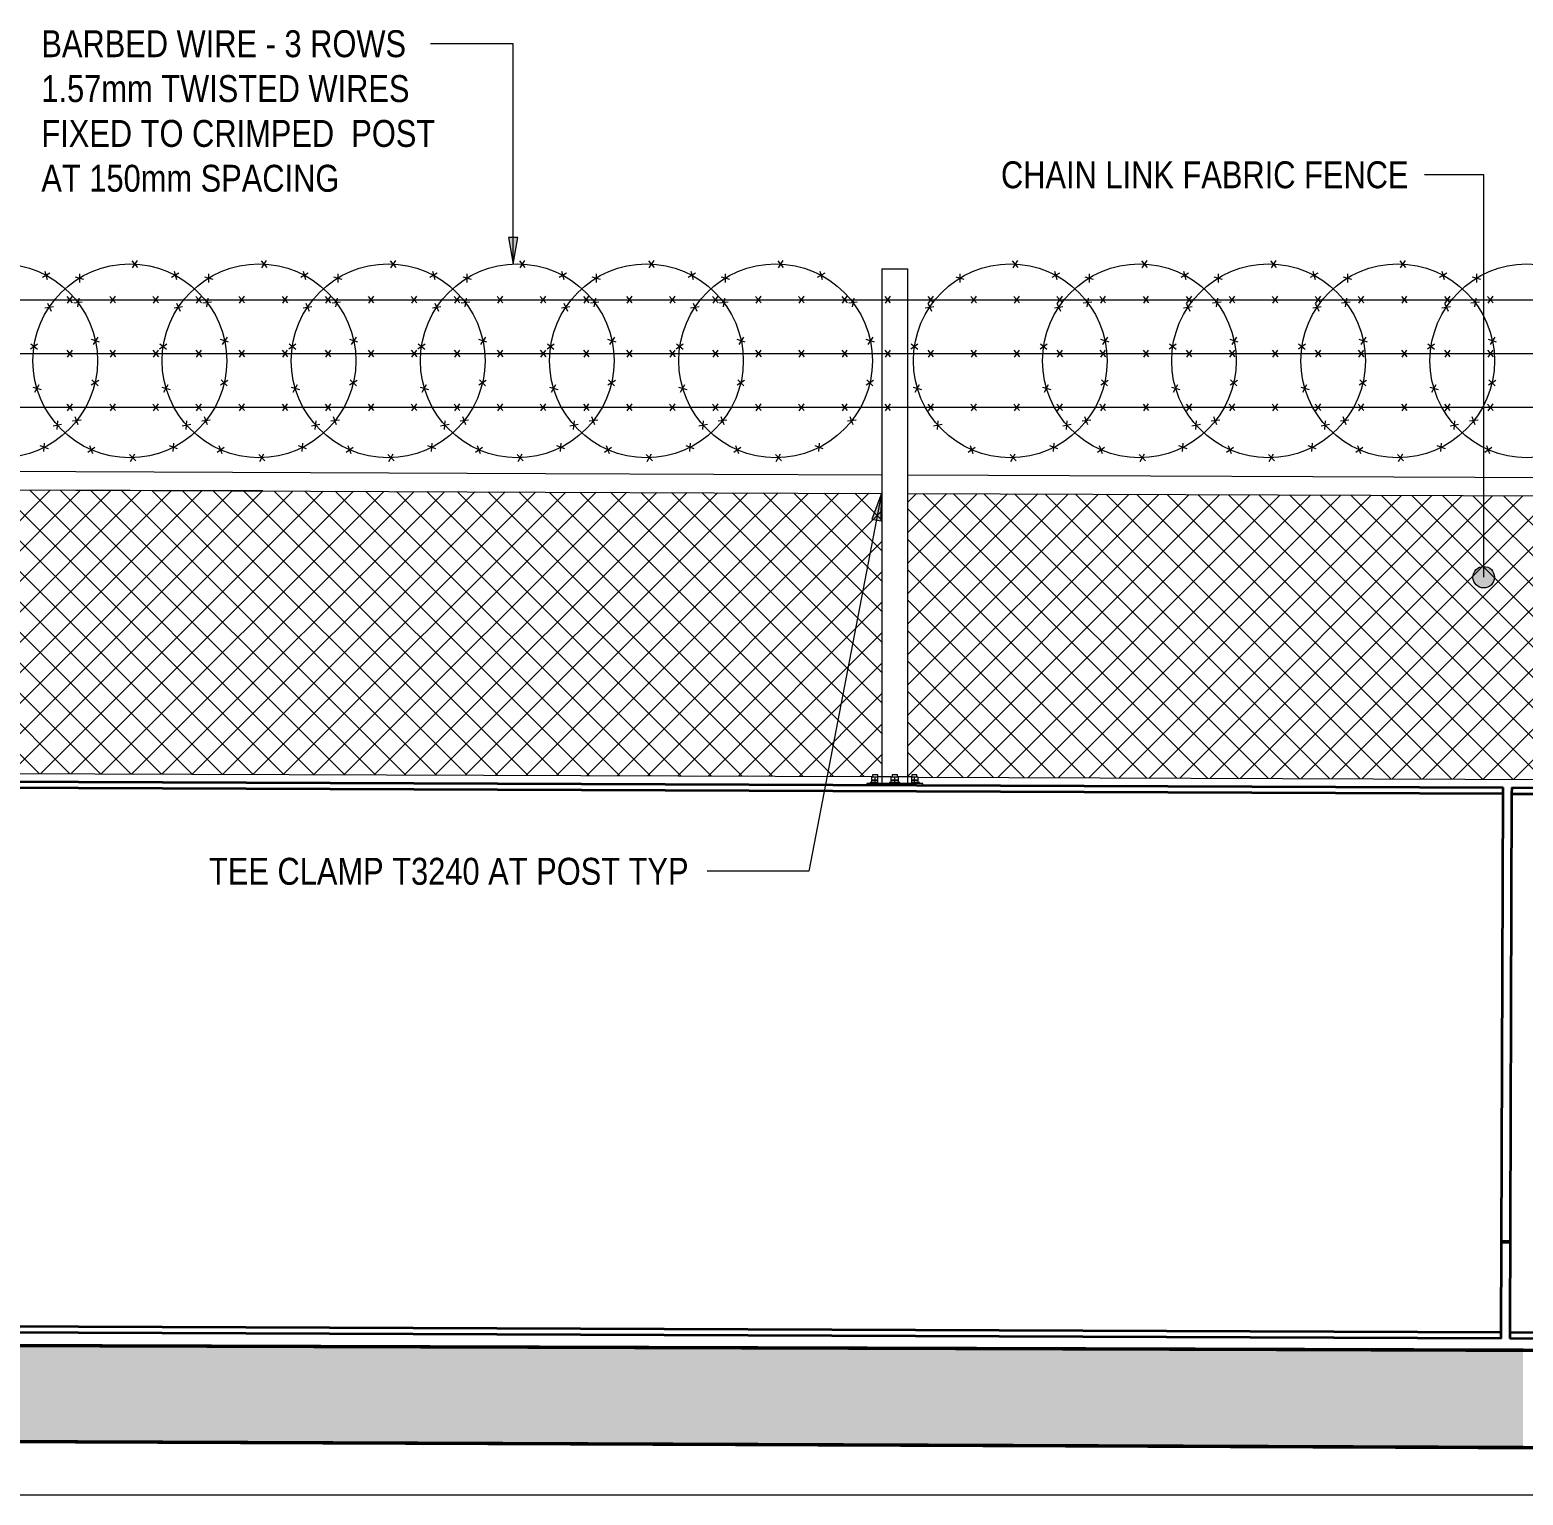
# Model space of a CAD drawing. Header units: metres. Extents: x 1 to 24, y 2 to 1737.
# Drawn here: x 15.032 to 18.501, y 19.115 to 22.518 of the extents above; entities that cross this region are included whole.
import ezdxf

# ---------------------------------------------------------------- set-up
doc = ezdxf.new("R2010")
doc.units = ezdxf.units.M
for name, color, linetype, lineweight in [('BRIDGE-HDRAIL', 7, 'Continuous', 18), ('D-BDGE', 7, 'Continuous', 13), ('D-BDGE-FLOOR', 7, 'Continuous', 50), ('D-BDGE-FLOOR-PAT', 7, 'Continuous', 50), ('D-BDGE-FRAMING', 7, 'Continuous', 50), ('D-BDGE-GEN-MOD', 7, 'Continuous', 35), ('D-BDGE-HDRAIL', 7, 'Continuous', 18), ('D-BDGE-LINE', 7, 'Continuous', 9), ('D-ENHA-TEXT', 7, 'Continuous', 9)]:
    doc.layers.add(name, color=color, linetype=linetype, lineweight=lineweight)
doc.styles.add('Arial Narrow_6', font='ARIALN.TTF', dxfattribs={"height": 0.0625})

# ---------------------------------------------------------------- blocks, each defined once
blk = doc.blocks.new('08_ADC_Barrier_Precast_T2D_MBP-02-B - MBP-02-B-7218689-Section 36')
at = {"layer": 'D-BDGE-GEN-MOD'}
for p, q in [((-422.4298, 20.7433), (-422.4342, 19.4933)), ((-422.4297, 20.7583), (-422.4298, 20.7433)), ((-417.8731, 20.7273), (-422.4298, 20.7433)), ((-422.4297, 20.7583), (-417.8743, 20.7423)), ((-417.8731, 20.7273), (-417.8743, 20.7423)), ((-417.8774, 19.4773), (-417.8731, 20.7273)), ((-422.4342, 19.4933), (-417.8774, 19.4773)), ((-422.4342, 19.4933), (-422.4342, 19.4783)), ((-417.8788, 19.4623), (-422.4342, 19.4783)), ((-417.8788, 19.4623), (-417.8774, 19.4773))]:
    blk.add_line(p, q, dxfattribs=at)
blk = doc.blocks.new('08_ADC_Barrier_Precast_T2D_MBP-02-B - MBP-02-B-7218747-Section 36')
at = {"layer": 'D-BDGE-GEN-MOD'}
for p, q in [((-426.9353, 20.77), (-426.9143, 20.7762)), ((-426.913, 20.7612), (-426.918, 19.5112)), ((-426.9143, 20.7762), (-422.4492, 20.7584)), ((-426.9143, 20.7762), (-426.913, 20.7612)), ((-422.4492, 20.7434), (-426.913, 20.7612)), ((-422.4542, 19.4934), (-422.4492, 20.7434)), ((-422.4492, 20.7434), (-422.4492, 20.7584)), ((-426.9194, 19.4962), (-426.9279, 19.4963)), ((-426.918, 19.5112), (-426.9194, 19.4962)), ((-422.4543, 19.4784), (-426.9194, 19.4962)), ((-426.918, 19.5112), (-422.4542, 19.4934)), ((-422.4543, 19.4784), (-422.4542, 19.4934))]:
    blk.add_line(p, q, dxfattribs=at)
blk = doc.blocks.new('Upstand North - Upstand North-7372798-Section 36')
at = {"layer": 'D-BDGE-FRAMING'}
for p, q in [((-422.4534, 19.7034), (-422.4334, 19.7034)), ((-422.9757, 19.4531), (-426.924, 19.4656))]:
    blk.add_line(p, q, dxfattribs=at)
at = {"layer": 'D-BDGE-FRAMING', "color": 250, "true_color": 0x303030}
blk.add_line((-417.8833, 19.4371), (-422.9757, 19.4531), dxfattribs=at)
blk = doc.blocks.new('Railing - 2935-7669619-Section 36')
at = {"layer": 'D-BDGE-HDRAIL', "lineweight": 9, "true_color": 0x969696}
h = blk.add_hatch(dxfattribs=at)
h.set_pattern_fill('FP_4', color=252, style=0, pattern_type=2)
h.set_pattern_definition([(45, (-425.33, 20.789), (-0.0353553, 0.0353553), []), (135, (-425.33, 20.789), (-0.0353553, -0.0353553), [])])
h.paths.add_polyline_path([(-423.8927, 20.7837), (-423.8927, 21.4417), (-425.4002, 21.4475), (-426.7774, 21.4524), (-426.7774, 20.7945), (-426.7681, 20.7945), (-426.7679, 20.7995), (-426.7561, 20.7995), (-426.7561, 20.7945), (-426.7541, 20.7945), (-426.7541, 20.7937), (-423.914, 20.7837), (-423.9138, 20.788), (-423.902, 20.788), (-423.902, 20.7837), (-423.8943, 20.7837)])
at = {"layer": 'BRIDGE-HDRAIL'}
for p, q in [((-425.3308, 21.4473), (-426.7774, 21.4524)), ((-426.7541, 20.7937), (-423.914, 20.7837)), ((-423.902, 20.7837), (-423.8927, 20.7837))]:
    blk.add_line(p, q, dxfattribs=at)
blk = doc.blocks.new('Railing - TopMount-Intermediate-7511102-Section 36')
at = {"layer": 'BRIDGE-HDRAIL'}
for p, q in [((-423.8927, 21.963), (-423.8927, 20.768)), ((-423.8927, 21.963), (-423.8324, 21.963)), ((-423.8324, 20.768), (-423.8324, 21.963)), ((-423.916, 20.783), (-423.908, 20.783)), ((-423.916, 20.7759), (-423.916, 20.783)), ((-423.914, 20.788), (-423.914, 20.783)), ((-423.902, 20.788), (-423.914, 20.788)), ((-423.908, 20.783), (-423.9026, 20.783)), ((-423.908, 20.7759), (-423.908, 20.783)), ((-423.9026, 20.783), (-423.9026, 20.768)), ((-423.8706, 20.783), (-423.9026, 20.783)), ((-423.902, 20.783), (-423.902, 20.788)), ((-423.8706, 20.783), (-423.8626, 20.783)), ((-423.8706, 20.7759), (-423.8706, 20.783)), ((-423.8686, 20.788), (-423.8686, 20.783)), ((-423.8566, 20.788), (-423.8686, 20.788)), ((-423.8626, 20.783), (-423.8546, 20.783)), ((-423.8626, 20.7759), (-423.8626, 20.783)), ((-423.8566, 20.783), (-423.8566, 20.788)), ((-423.8546, 20.783), (-423.8546, 20.7759)), ((-423.8226, 20.783), (-423.8545, 20.783)), ((-423.8231, 20.788), (-423.8231, 20.783)), ((-423.8111, 20.788), (-423.8231, 20.788)), ((-423.8226, 20.783), (-423.8171, 20.783)), ((-423.8226, 20.768), (-423.8226, 20.783)), ((-423.8171, 20.783), (-423.8091, 20.783)), ((-423.8171, 20.7759), (-423.8171, 20.783)), ((-423.8111, 20.783), (-423.8111, 20.788)), ((-423.8091, 20.783), (-423.8091, 20.7759)), ((-423.9276, 20.768), (-423.9276, 20.7643)), ((-423.7976, 20.768), (-423.9276, 20.768)), ((-423.92, 20.77), (-423.92, 20.768)), ((-423.9026, 20.77), (-423.92, 20.77)), ((-423.916, 20.7759), (-423.908, 20.7759)), ((-423.916, 20.77), (-423.916, 20.7759)), ((-423.908, 20.7759), (-423.916, 20.7759)), ((-423.908, 20.7759), (-423.9026, 20.7759)), ((-423.908, 20.77), (-423.908, 20.7759)), ((-423.9026, 20.7759), (-423.908, 20.7759)), ((-423.8746, 20.77), (-423.8746, 20.768)), ((-423.8506, 20.77), (-423.8746, 20.77)), ((-423.8706, 20.7759), (-423.8626, 20.7759)), ((-423.8706, 20.77), (-423.8706, 20.7759)), ((-423.8626, 20.7759), (-423.8706, 20.7759)), ((-423.8626, 20.7759), (-423.8546, 20.7759)), ((-423.8626, 20.77), (-423.8626, 20.7759)), ((-423.8546, 20.7759), (-423.8626, 20.7759)), ((-423.8546, 20.7759), (-423.8546, 20.77)), ((-423.8506, 20.768), (-423.8506, 20.77)), ((-423.8226, 20.7759), (-423.8171, 20.7759)), ((-423.8171, 20.7759), (-423.8226, 20.7759)), ((-423.8051, 20.77), (-423.8226, 20.77)), ((-423.8171, 20.7759), (-423.8091, 20.7759)), ((-423.8171, 20.77), (-423.8171, 20.7759)), ((-423.8091, 20.7759), (-423.8171, 20.7759)), ((-423.8091, 20.7759), (-423.8091, 20.77)), ((-423.8051, 20.768), (-423.8051, 20.77)), ((-423.7976, 20.7638), (-423.7976, 20.768))]:
    blk.add_line(p, q, dxfattribs=at)
blk = doc.blocks.new('Railing - 2930-7669621-Section 36')
at = {"layer": 'D-BDGE-HDRAIL', "lineweight": 9, "true_color": 0x969696}
h = blk.add_hatch(dxfattribs=at)
h.set_pattern_fill('FP_5', color=252, style=0, pattern_type=2)
h.set_pattern_definition([(45, (-422.403, 20.777), (-0.0353553, 0.0353553), []), (135, (-422.403, 20.777), (-0.0353553, -0.0353553), [])])
h.paths.add_polyline_path([(-420.996, 20.7718), (-420.996, 20.7722), (-420.994, 20.7722), (-420.9938, 20.7772), (-420.982, 20.7772), (-420.982, 20.7722), (-420.9727, 20.7722), (-420.9727, 21.4304), (-423.8324, 21.4414), (-423.8324, 20.783), (-423.8231, 20.783), (-423.8229, 20.788), (-423.8111, 20.788), (-423.8111, 20.783), (-423.8091, 20.7827), (-421.0748, 20.7721)])
at = {"layer": 'BRIDGE-HDRAIL'}
for p, q in [((-420.9727, 21.4304), (-422.3236, 21.4356)), ((-423.8091, 20.7827), (-420.996, 20.7718))]:
    blk.add_line(p, q, dxfattribs=at)
blk = doc.blocks.new('Railing - Railing-7517329-Section 36')
at = {"layer": 'BRIDGE-HDRAIL'}
for p, q in [((-424.6739, 21.4871), (-426.778, 21.4954)), ((-423.8921, 21.4841), (-424.6739, 21.4871)), ((-422.3234, 21.478), (-423.833, 21.4838)), ((-426.778, 21.453), (-424.6741, 21.4447)), ((-424.6741, 21.4447), (-423.8921, 21.4417)), ((-423.833, 21.4414), (-422.3236, 21.4356))]:
    blk.add_line(p, q, dxfattribs=at)
for name in ['Railing - TopMount-Intermediate-7511102-Section 36', 'Railing - 2935-7669619-Section 36', 'Railing - 2930-7669621-Section 36']:
    blk.add_blockref(name, (0, 0))
blk = doc.blocks.new('SC_DET_BREAK LINE - Std Break-7694048-Section 36')
at = {"layer": 'D-BDGE-LINE', "lineweight": 13}
blk.add_line((-422.1461, 19.1148), (-427.0123, 19.1148), dxfattribs=at)

msp = doc.modelspace()

# ---------------------------------------------------------------- hatches: boundary and pattern name
at = {"layer": 'D-BDGE-FLOOR-PAT', "true_color": 0xc0c0c0, "transparency": 33554496}
msp.add_hatch(color=9, dxfattribs=at).paths.add_polyline_path([(18.500638, 19.2252416), (18.500638, 19.4512776), (13.9921627, 19.4654697), (13.9914736, 19.2433832), (17.2136714, 19.2304194)])
at = {"layer": 'D-BDGE-FLOOR-PAT', "true_color": 0xc0c0c0}
msp.add_hatch(color=9, dxfattribs=at).paths.add_polyline_path([(23.0319852, 19.2069997), (23.0318771, 19.2070112), (23.0070331, 19.2096426), (13.9668715, 19.2455918), (13.9921585, 19.242997), (23.0292372, 19.2070107)])
at = {"layer": 'D-ENHA-TEXT'}
for points in [[(16.1548096, 21.9739074), (16.1658301, 22.0364074), (16.1437892, 22.0364074)], [(17.010159, 21.4411715), (16.9875244, 21.3818809), (17.009168, 21.3777151)]]:
    msp.add_hatch(color=256, dxfattribs=at).paths.add_polyline_path(points)
h = msp.add_hatch(color=256, dxfattribs=at)
edge = h.paths.add_edge_path()
edge.add_arc((18.4091154, 21.2469115), 0.025, 0, 360)

# ---------------------------------------------------------------- linework, layer by layer
at = {"layer": 'D-BDGE', "color": 8, "true_color": 0x808080}
for p, q in [((15.0670395, 21.9579623), (15.0724525, 21.9387087)), ((15.269093, 21.9818599), (15.2821513, 21.9667112)), ((15.2813449, 21.9824408), (15.2700921, 21.9659068)), ((15.3670395, 21.9579623), (15.3724525, 21.9387087)), ((15.569093, 21.9818599), (15.5821513, 21.9667112)), ((15.5813449, 21.9824408), (15.5700921, 21.9659068)), ((15.6670395, 21.9579623), (15.6724525, 21.9387087)), ((15.869093, 21.9818599), (15.8821513, 21.9667112)), ((15.8813449, 21.9824408), (15.8700921, 21.9659068)), ((15.9670395, 21.9579623), (15.9724525, 21.9387087)), ((16.169093, 21.9818599), (16.1821513, 21.9667112)), ((16.1813449, 21.9824408), (16.1700921, 21.9659068)), ((16.2670395, 21.9579623), (16.2724525, 21.9387087)), ((16.469093, 21.9818599), (16.4821513, 21.9667112)), ((16.4813449, 21.9824408), (16.4700921, 21.9659068)), ((16.5670395, 21.9579623), (16.5724525, 21.9387087)), ((16.769093, 21.9818599), (16.7821513, 21.9667112)), ((16.7813449, 21.9824408), (16.7700921, 21.9659068)), ((16.8670395, 21.9579623), (16.8724525, 21.9387087)), ((17.314093, 21.9818599), (17.3271513, 21.9667112)), ((17.3263449, 21.9824408), (17.3150921, 21.9659068)), ((17.4120395, 21.9579623), (17.4174525, 21.9387087)), ((17.614093, 21.9818599), (17.6271513, 21.9667112)), ((17.6263449, 21.9824408), (17.6150921, 21.9659068)), ((17.7120395, 21.9579623), (17.7174525, 21.9387087)), ((17.914093, 21.9818599), (17.9271513, 21.9667112)), ((17.9263449, 21.9824408), (17.9150921, 21.9659068)), ((18.0120395, 21.9579623), (18.0174525, 21.9387087)), ((18.214093, 21.9818599), (18.2271513, 21.9667112)), ((18.2263449, 21.9824408), (18.2150921, 21.9659068)), ((18.3120395, 21.9579623), (18.3174525, 21.9387087)), ((15.0783842, 21.9532994), (15.0611876, 21.9430877)), ((15.13755, 21.9442968), (15.1568685, 21.9391204)), ((15.1473517, 21.9516705), (15.1473517, 21.9316705)), ((15.3783842, 21.9532994), (15.3611876, 21.9430877)), ((15.43755, 21.9442968), (15.4568685, 21.9391204)), ((15.4473517, 21.9516705), (15.4473517, 21.9316705)), ((15.6783842, 21.9532994), (15.6611876, 21.9430877)), ((15.73755, 21.9442968), (15.7568685, 21.9391204)), ((15.7473517, 21.9516705), (15.7473517, 21.9316705)), ((15.9783842, 21.9532994), (15.9611876, 21.9430877)), ((16.03755, 21.9442968), (16.0568685, 21.9391204)), ((16.0473517, 21.9516705), (16.0473517, 21.9316705)), ((16.2783842, 21.9532994), (16.2611876, 21.9430877)), ((16.33755, 21.9442968), (16.3568685, 21.9391204)), ((16.3473517, 21.9516705), (16.3473517, 21.9316705)), ((16.5783842, 21.9532994), (16.5611876, 21.9430877)), ((16.63755, 21.9442968), (16.6568685, 21.9391204)), ((16.6473517, 21.9516705), (16.6473517, 21.9316705)), ((16.8783842, 21.9532994), (16.8611876, 21.9430877)), ((17.18255, 21.9442968), (17.2018685, 21.9391204)), ((17.1923517, 21.9516705), (17.1923517, 21.9316705)), ((17.4233842, 21.9532994), (17.4061876, 21.9430877)), ((17.48255, 21.9442968), (17.5018685, 21.9391204)), ((17.4923517, 21.9516705), (17.4923517, 21.9316705)), ((17.7233842, 21.9532994), (17.7061876, 21.9430877)), ((17.78255, 21.9442968), (17.8018685, 21.9391204)), ((17.7923517, 21.9516705), (17.7923517, 21.9316705)), ((18.0233842, 21.9532994), (18.0061876, 21.9430877)), ((18.08255, 21.9442968), (18.1018685, 21.9391204)), ((18.0923517, 21.9516705), (18.0923517, 21.9316705)), ((18.3233842, 21.9532994), (18.3061876, 21.9430877)), ((18.38255, 21.9442968), (18.4018685, 21.9391204)), ((18.3923517, 21.9516705), (18.3923517, 21.9316705)), ((14.1261602, 21.8915403), (22.8661602, 21.8915403)), ((15.1177821, 21.8991942), (15.1306535, 21.8838864)), ((15.1300401, 21.8996248), (15.1185853, 21.88323)), ((15.1456451, 21.8948294), (15.1423938, 21.8750954)), ((15.2177821, 21.8991942), (15.2306535, 21.8838864)), ((15.2300401, 21.8996248), (15.2185853, 21.88323)), ((15.3177821, 21.8991942), (15.3306535, 21.8838864)), ((15.3300401, 21.8996248), (15.3185853, 21.88323)), ((15.4177821, 21.8991942), (15.4306535, 21.8838864)), ((15.4300401, 21.8996248), (15.4185853, 21.88323)), ((15.4456451, 21.8948294), (15.4423938, 21.8750954)), ((15.5177821, 21.8991942), (15.5306535, 21.8838864)), ((15.5300401, 21.8996248), (15.5185853, 21.88323)), ((15.6177821, 21.8991942), (15.6306535, 21.8838864)), ((15.6300401, 21.8996248), (15.6185853, 21.88323)), ((15.7177821, 21.8991942), (15.7306535, 21.8838864)), ((15.7300401, 21.8996248), (15.7185853, 21.88323)), ((15.7456451, 21.8948294), (15.7423938, 21.8750954)), ((15.8177821, 21.8991942), (15.8306535, 21.8838864)), ((15.8300401, 21.8996248), (15.8185853, 21.88323)), ((15.9177821, 21.8991942), (15.9306535, 21.8838864)), ((15.9300401, 21.8996248), (15.9185853, 21.88323)), ((16.0177821, 21.8991942), (16.0306535, 21.8838864)), ((16.0300401, 21.8996248), (16.0185853, 21.88323)), ((16.0456451, 21.8948294), (16.0423938, 21.8750954)), ((16.1177821, 21.8991942), (16.1306535, 21.8838864)), ((16.1300401, 21.8996248), (16.1185853, 21.88323)), ((16.2177821, 21.8991942), (16.2306535, 21.8838864)), ((16.2300401, 21.8996248), (16.2185853, 21.88323)), ((16.3177821, 21.8991942), (16.3306535, 21.8838864)), ((16.3300401, 21.8996248), (16.3185853, 21.88323)), ((16.3456451, 21.8948294), (16.3423938, 21.8750954)), ((16.4177821, 21.8991942), (16.4306535, 21.8838864)), ((16.4300401, 21.8996248), (16.4185853, 21.88323)), ((16.5177821, 21.8991942), (16.5306535, 21.8838864)), ((16.5300401, 21.8996248), (16.5185853, 21.88323)), ((16.6177821, 21.8991942), (16.6306535, 21.8838864)), ((16.6300401, 21.8996248), (16.6185853, 21.88323)), ((16.6456451, 21.8948294), (16.6423938, 21.8750954)), ((16.7177821, 21.8991942), (16.7306535, 21.8838864)), ((16.7300401, 21.8996248), (16.7185853, 21.88323)), ((16.8177821, 21.8991942), (16.8306535, 21.8838864)), ((16.8300401, 21.8996248), (16.8185853, 21.88323)), ((16.9177821, 21.8991942), (16.9306535, 21.8838864)), ((16.9300401, 21.8996248), (16.9185853, 21.88323)), ((16.9456451, 21.8948294), (16.9423938, 21.8750954)), ((17.0177821, 21.8991942), (17.0306535, 21.8838864)), ((17.0300401, 21.8996248), (17.0185853, 21.88323)), ((17.1177821, 21.8991942), (17.1306535, 21.8838864)), ((17.1300401, 21.8996248), (17.1185853, 21.88323)), ((17.2177821, 21.8991942), (17.2306535, 21.8838864)), ((17.2300401, 21.8996248), (17.2185853, 21.88323)), ((17.3177821, 21.8991942), (17.3306535, 21.8838864)), ((17.3300401, 21.8996248), (17.3185853, 21.88323)), ((17.4177821, 21.8991942), (17.4306535, 21.8838864)), ((17.4300401, 21.8996248), (17.4185853, 21.88323)), ((17.4906451, 21.8948294), (17.4873938, 21.8750954)), ((17.5177821, 21.8991942), (17.5306535, 21.8838864)), ((17.5300401, 21.8996248), (17.5185853, 21.88323)), ((17.6177821, 21.8991942), (17.6306535, 21.8838864)), ((17.6300401, 21.8996248), (17.6185853, 21.88323)), ((17.7177821, 21.8991942), (17.7306535, 21.8838864)), ((17.7300401, 21.8996248), (17.7185853, 21.88323)), ((17.7906451, 21.8948294), (17.7873938, 21.8750954)), ((17.8177821, 21.8991942), (17.8306535, 21.8838864)), ((17.8300401, 21.8996248), (17.8185853, 21.88323)), ((17.9177821, 21.8991942), (17.9306535, 21.8838864)), ((17.9300401, 21.8996248), (17.9185853, 21.88323)), ((18.0177821, 21.8991942), (18.0306535, 21.8838864)), ((18.0300401, 21.8996248), (18.0185853, 21.88323)), ((18.0906451, 21.8948294), (18.0873938, 21.8750954)), ((18.1177821, 21.8991942), (18.1306535, 21.8838864)), ((18.1300401, 21.8996248), (18.1185853, 21.88323)), ((18.2177821, 21.8991942), (18.2306535, 21.8838864)), ((18.2300401, 21.8996248), (18.2185853, 21.88323)), ((18.3177821, 21.8991942), (18.3306535, 21.8838864)), ((18.3300401, 21.8996248), (18.3185853, 21.88323)), ((18.3906451, 21.8948294), (18.3873938, 21.8750954)), ((18.4177821, 21.8991942), (18.4306535, 21.8838864)), ((18.4300401, 21.8996248), (18.4185853, 21.88323)), ((15.0669921, 21.8722816), (15.0866847, 21.8757747)), ((15.0727482, 21.8831127), (15.0812191, 21.8649952)), ((15.153947, 21.8858004), (15.1340439, 21.8838333)), ((15.3669921, 21.8722816), (15.3866847, 21.8757747)), ((15.3727482, 21.8831127), (15.3812191, 21.8649952)), ((15.453947, 21.8858004), (15.4340439, 21.8838333)), ((15.6669921, 21.8722816), (15.6866847, 21.8757747)), ((15.6727482, 21.8831127), (15.6812191, 21.8649952)), ((15.753947, 21.8858004), (15.7340439, 21.8838333)), ((15.9669921, 21.8722816), (15.9866847, 21.8757747)), ((15.9727482, 21.8831127), (15.9812191, 21.8649952)), ((16.053947, 21.8858004), (16.0340439, 21.8838333)), ((16.2669921, 21.8722816), (16.2866847, 21.8757747)), ((16.2727482, 21.8831127), (16.2812191, 21.8649952)), ((16.353947, 21.8858004), (16.3340439, 21.8838333)), ((16.5669921, 21.8722816), (16.5866847, 21.8757747)), ((16.5727482, 21.8831127), (16.5812191, 21.8649952)), ((16.653947, 21.8858004), (16.6340439, 21.8838333)), ((16.953947, 21.8858004), (16.9340439, 21.8838333)), ((17.1119921, 21.8722816), (17.1316847, 21.8757747)), ((17.1177482, 21.8831127), (17.1262191, 21.8649952)), ((17.4119921, 21.8722816), (17.4316847, 21.8757747)), ((17.4177482, 21.8831127), (17.4262191, 21.8649952)), ((17.498947, 21.8858004), (17.4790439, 21.8838333)), ((17.7119921, 21.8722816), (17.7316847, 21.8757747)), ((17.7177482, 21.8831127), (17.7262191, 21.8649952)), ((17.798947, 21.8858004), (17.7790439, 21.8838333)), ((18.0119921, 21.8722816), (18.0316847, 21.8757747)), ((18.0177482, 21.8831127), (18.0262191, 21.8649952)), ((18.098947, 21.8858004), (18.0790439, 21.8838333)), ((18.3119921, 21.8722816), (18.3316847, 21.8757747)), ((18.3177482, 21.8831127), (18.3262191, 21.8649952)), ((18.398947, 21.8858004), (18.3790439, 21.8838333)), ((15.0335771, 21.7771605), (15.0499367, 21.7886655)), ((15.034204, 21.78941), (15.0495511, 21.7765856)), ((15.1938086, 21.7926505), (15.1749458, 21.7992984)), ((15.1901123, 21.8043459), (15.1788088, 21.7878464)), ((15.3335771, 21.7771605), (15.3499367, 21.7886655)), ((15.334204, 21.78941), (15.3495511, 21.7765856)), ((15.4938086, 21.7926505), (15.4749458, 21.7992984)), ((15.4901123, 21.8043459), (15.4788088, 21.7878464)), ((15.6335771, 21.7771605), (15.6499367, 21.7886655)), ((15.634204, 21.78941), (15.6495511, 21.7765856)), ((15.7938086, 21.7926505), (15.7749458, 21.7992984)), ((15.7901123, 21.8043459), (15.7788088, 21.7878464)), ((15.9335771, 21.7771605), (15.9499367, 21.7886655)), ((15.934204, 21.78941), (15.9495511, 21.7765856)), ((16.0938086, 21.7926505), (16.0749458, 21.7992984)), ((16.0901123, 21.8043459), (16.0788088, 21.7878464)), ((16.2335771, 21.7771605), (16.2499367, 21.7886655)), ((16.234204, 21.78941), (16.2495511, 21.7765856)), ((16.3938086, 21.7926505), (16.3749458, 21.7992984)), ((16.3901123, 21.8043459), (16.3788088, 21.7878464)), ((16.5335771, 21.7771605), (16.5499367, 21.7886655)), ((16.534204, 21.78941), (16.5495511, 21.7765856)), ((16.6938086, 21.7926505), (16.6749458, 21.7992984)), ((16.6901123, 21.8043459), (16.6788088, 21.7878464)), ((16.9938086, 21.7926505), (16.9749458, 21.7992984)), ((16.9901123, 21.8043459), (16.9788088, 21.7878464)), ((17.0785771, 21.7771605), (17.0949367, 21.7886655)), ((17.079204, 21.78941), (17.0945511, 21.7765856)), ((17.3785771, 21.7771605), (17.3949367, 21.7886655)), ((17.379204, 21.78941), (17.3945511, 21.7765856)), ((17.5388086, 21.7926505), (17.5199458, 21.7992984)), ((17.5351123, 21.8043459), (17.5238088, 21.7878464)), ((17.6785771, 21.7771605), (17.6949367, 21.7886655)), ((17.679204, 21.78941), (17.6945511, 21.7765856)), ((17.8388086, 21.7926505), (17.8199458, 21.7992984)), ((17.8351123, 21.8043459), (17.8238088, 21.7878464)), ((17.9785771, 21.7771605), (17.9949367, 21.7886655)), ((17.979204, 21.78941), (17.9945511, 21.7765856)), ((18.1388086, 21.7926505), (18.1199458, 21.7992984)), ((18.1351123, 21.8043459), (18.1238088, 21.7878464)), ((18.2785771, 21.7771605), (18.2949367, 21.7886655)), ((18.279204, 21.78941), (18.2945511, 21.7765856)), ((18.4388086, 21.7926505), (18.4199458, 21.7992984)), ((18.4351123, 21.8043459), (18.4238088, 21.7878464)), ((14.1261602, 21.7665403), (22.8661602, 21.7665403)), ((15.1177821, 21.7741684), (15.1306535, 21.7588607)), ((15.1300401, 21.774599), (15.1185853, 21.7582043)), ((15.2177821, 21.7741684), (15.2306535, 21.7588607)), ((15.2300401, 21.774599), (15.2185853, 21.7582043)), ((15.3177821, 21.7741684), (15.3306535, 21.7588607)), ((15.3300401, 21.774599), (15.3185853, 21.7582043)), ((15.4177821, 21.7741684), (15.4306535, 21.7588607)), ((15.4300401, 21.774599), (15.4185853, 21.7582043)), ((15.5177821, 21.7741684), (15.5306535, 21.7588607)), ((15.5300401, 21.774599), (15.5185853, 21.7582043)), ((15.6177821, 21.7741684), (15.6306535, 21.7588607)), ((15.6300401, 21.774599), (15.6185853, 21.7582043)), ((15.7177821, 21.7741684), (15.7306535, 21.7588607)), ((15.7300401, 21.774599), (15.7185853, 21.7582043)), ((15.8177821, 21.7741684), (15.8306535, 21.7588607)), ((15.8300401, 21.774599), (15.8185853, 21.7582043)), ((15.9177821, 21.7741684), (15.9306535, 21.7588607)), ((15.9300401, 21.774599), (15.9185853, 21.7582043)), ((16.0177821, 21.7741684), (16.0306535, 21.7588607)), ((16.0300401, 21.774599), (16.0185853, 21.7582043)), ((16.1177821, 21.7741684), (16.1306535, 21.7588607)), ((16.1300401, 21.774599), (16.1185853, 21.7582043)), ((16.2177821, 21.7741684), (16.2306535, 21.7588607)), ((16.2300401, 21.774599), (16.2185853, 21.7582043)), ((16.3177821, 21.7741684), (16.3306535, 21.7588607)), ((16.3300401, 21.774599), (16.3185853, 21.7582043)), ((16.4177821, 21.7741684), (16.4306535, 21.7588607)), ((16.4300401, 21.774599), (16.4185853, 21.7582043)), ((16.5177821, 21.7741684), (16.5306535, 21.7588607)), ((16.5300401, 21.774599), (16.5185853, 21.7582043)), ((16.6177821, 21.7741684), (16.6306535, 21.7588607)), ((16.6300401, 21.774599), (16.6185853, 21.7582043)), ((16.7177821, 21.7741684), (16.7306535, 21.7588607)), ((16.7300401, 21.774599), (16.7185853, 21.7582043)), ((16.8177821, 21.7741684), (16.8306535, 21.7588607)), ((16.8300401, 21.774599), (16.8185853, 21.7582043)), ((16.9177821, 21.7741684), (16.9306535, 21.7588607)), ((16.9300401, 21.774599), (16.9185853, 21.7582043)), ((17.0177821, 21.7741684), (17.0306535, 21.7588607)), ((17.0300401, 21.774599), (17.0185853, 21.7582043)), ((17.1177821, 21.7741684), (17.1306535, 21.7588607)), ((17.1300401, 21.774599), (17.1185853, 21.7582043)), ((17.2177821, 21.7741684), (17.2306535, 21.7588607)), ((17.2300401, 21.774599), (17.2185853, 21.7582043)), ((17.3177821, 21.7741684), (17.3306535, 21.7588607)), ((17.3300401, 21.774599), (17.3185853, 21.7582043)), ((17.4177821, 21.7741684), (17.4306535, 21.7588607)), ((17.4300401, 21.774599), (17.4185853, 21.7582043)), ((17.5177821, 21.7741684), (17.5306535, 21.7588607)), ((17.5300401, 21.774599), (17.5185853, 21.7582043)), ((17.6177821, 21.7741684), (17.6306535, 21.7588607)), ((17.6300401, 21.774599), (17.6185853, 21.7582043)), ((17.7177821, 21.7741684), (17.7306535, 21.7588607)), ((17.7300401, 21.774599), (17.7185853, 21.7582043)), ((17.8177821, 21.7741684), (17.8306535, 21.7588607)), ((17.8300401, 21.774599), (17.8185853, 21.7582043)), ((17.9177821, 21.7741684), (17.9306535, 21.7588607)), ((17.9300401, 21.774599), (17.9185853, 21.7582043)), ((18.0177821, 21.7741684), (18.0306535, 21.7588607)), ((18.0300401, 21.774599), (18.0185853, 21.7582043)), ((18.1177821, 21.7741684), (18.1306535, 21.7588607)), ((18.1300401, 21.774599), (18.1185853, 21.7582043)), ((18.2177821, 21.7741684), (18.2306535, 21.7588607)), ((18.2300401, 21.774599), (18.2185853, 21.7582043)), ((18.3177821, 21.7741684), (18.3306535, 21.7588607)), ((18.3300401, 21.774599), (18.3185853, 21.7582043)), ((18.4177821, 21.7741684), (18.4306535, 21.7588607)), ((18.4300401, 21.774599), (18.4185853, 21.7582043)), ((15.038975, 21.6882019), (15.0583093, 21.6830847)), ((15.0435954, 21.6768398), (15.0535422, 21.6941909)), ((15.1920703, 21.7035453), (15.1748425, 21.6933863)), ((15.1904652, 21.6913852), (15.1761935, 21.7053966)), ((15.338975, 21.6882019), (15.3583093, 21.6830847)), ((15.3435954, 21.6768398), (15.3535422, 21.6941909)), ((15.4920703, 21.7035453), (15.4748425, 21.6933863)), ((15.4904652, 21.6913852), (15.4761935, 21.7053966)), ((15.638975, 21.6882019), (15.6583093, 21.6830847)), ((15.6435954, 21.6768398), (15.6535422, 21.6941909)), ((15.7920703, 21.7035453), (15.7748425, 21.6933863)), ((15.7904652, 21.6913852), (15.7761935, 21.7053966)), ((15.938975, 21.6882019), (15.9583093, 21.6830847)), ((15.9435954, 21.6768398), (15.9535422, 21.6941909)), ((16.0920703, 21.7035453), (16.0748425, 21.6933863)), ((16.0904652, 21.6913852), (16.0761935, 21.7053966)), ((16.238975, 21.6882019), (16.2583093, 21.6830847)), ((16.2435954, 21.6768398), (16.2535422, 21.6941909)), ((16.3920703, 21.7035453), (16.3748425, 21.6933863)), ((16.3904652, 21.6913852), (16.3761935, 21.7053966)), ((16.538975, 21.6882019), (16.5583093, 21.6830847)), ((16.5435954, 21.6768398), (16.5535422, 21.6941909)), ((16.6920703, 21.7035453), (16.6748425, 21.6933863)), ((16.6904652, 21.6913852), (16.6761935, 21.7053966)), ((16.9920703, 21.7035453), (16.9748425, 21.6933863)), ((16.9904652, 21.6913852), (16.9761935, 21.7053966)), ((17.083975, 21.6882019), (17.1033093, 21.6830847)), ((17.0885954, 21.6768398), (17.0985422, 21.6941909)), ((17.383975, 21.6882019), (17.4033093, 21.6830847)), ((17.3885954, 21.6768398), (17.3985422, 21.6941909)), ((17.5370703, 21.7035453), (17.5198425, 21.6933863)), ((17.5354652, 21.6913852), (17.5211935, 21.7053966)), ((17.683975, 21.6882019), (17.7033093, 21.6830847)), ((17.6885954, 21.6768398), (17.6985422, 21.6941909)), ((17.8370703, 21.7035453), (17.8198425, 21.6933863)), ((17.8354652, 21.6913852), (17.8211935, 21.7053966)), ((17.983975, 21.6882019), (18.0033093, 21.6830847)), ((17.9885954, 21.6768398), (17.9985422, 21.6941909)), ((18.1370703, 21.7035453), (18.1198425, 21.6933863)), ((18.1354652, 21.6913852), (18.1211935, 21.7053966)), ((18.283975, 21.6882019), (18.3033093, 21.6830847)), ((18.2885954, 21.6768398), (18.2985422, 21.6941909)), ((18.4370703, 21.7035453), (18.4198425, 21.6933863)), ((18.4354652, 21.6913852), (18.4211935, 21.7053966)), ((15.1177821, 21.6491684), (15.1306535, 21.6338607)), ((15.1300401, 21.649599), (15.1185853, 21.6332043)), ((15.2177821, 21.6491684), (15.2306535, 21.6338607)), ((15.2300401, 21.649599), (15.2185853, 21.6332043)), ((15.3177821, 21.6491684), (15.3306535, 21.6338607)), ((15.3300401, 21.649599), (15.3185853, 21.6332043)), ((15.4177821, 21.6491684), (15.4306535, 21.6338607)), ((15.4300401, 21.649599), (15.4185853, 21.6332043)), ((15.5177821, 21.6491684), (15.5306535, 21.6338607)), ((15.5300401, 21.649599), (15.5185853, 21.6332043)), ((15.6177821, 21.6491684), (15.6306535, 21.6338607)), ((15.6300401, 21.649599), (15.6185853, 21.6332043)), ((15.7177821, 21.6491684), (15.7306535, 21.6338607)), ((15.7300401, 21.649599), (15.7185853, 21.6332043)), ((15.8177821, 21.6491684), (15.8306535, 21.6338607)), ((15.8300401, 21.649599), (15.8185853, 21.6332043)), ((15.9177821, 21.6491684), (15.9306535, 21.6338607)), ((15.9300401, 21.649599), (15.9185853, 21.6332043)), ((16.0177821, 21.6491684), (16.0306535, 21.6338607)), ((16.0300401, 21.649599), (16.0185853, 21.6332043)), ((16.1177821, 21.6491684), (16.1306535, 21.6338607)), ((16.1300401, 21.649599), (16.1185853, 21.6332043)), ((16.2177821, 21.6491684), (16.2306535, 21.6338607)), ((16.2300401, 21.649599), (16.2185853, 21.6332043)), ((16.3177821, 21.6491684), (16.3306535, 21.6338607)), ((16.3300401, 21.649599), (16.3185853, 21.6332043)), ((16.4177821, 21.6491684), (16.4306535, 21.6338607)), ((16.4300401, 21.649599), (16.4185853, 21.6332043)), ((16.5177821, 21.6491684), (16.5306535, 21.6338607)), ((16.5300401, 21.649599), (16.5185853, 21.6332043)), ((16.6177821, 21.6491684), (16.6306535, 21.6338607)), ((16.6300401, 21.649599), (16.6185853, 21.6332043)), ((16.7177821, 21.6491684), (16.7306535, 21.6338607)), ((16.7300401, 21.649599), (16.7185853, 21.6332043)), ((16.8177821, 21.6491684), (16.8306535, 21.6338607)), ((16.8300401, 21.649599), (16.8185853, 21.6332043)), ((16.9177821, 21.6491684), (16.9306535, 21.6338607)), ((16.9300401, 21.649599), (16.9185853, 21.6332043)), ((17.0177821, 21.6491684), (17.0306535, 21.6338607)), ((17.0300401, 21.649599), (17.0185853, 21.6332043)), ((17.1177821, 21.6491684), (17.1306535, 21.6338607)), ((17.1300401, 21.649599), (17.1185853, 21.6332043)), ((17.2177821, 21.6491684), (17.2306535, 21.6338607)), ((17.2300401, 21.649599), (17.2185853, 21.6332043)), ((17.3177821, 21.6491684), (17.3306535, 21.6338607)), ((17.3300401, 21.649599), (17.3185853, 21.6332043)), ((17.4177821, 21.6491684), (17.4306535, 21.6338607)), ((17.4300401, 21.649599), (17.4185853, 21.6332043)), ((17.5177821, 21.6491684), (17.5306535, 21.6338607)), ((17.5300401, 21.649599), (17.5185853, 21.6332043)), ((17.6177821, 21.6491684), (17.6306535, 21.6338607)), ((17.6300401, 21.649599), (17.6185853, 21.6332043)), ((17.7177821, 21.6491684), (17.7306535, 21.6338607)), ((17.7300401, 21.649599), (17.7185853, 21.6332043)), ((17.8177821, 21.6491684), (17.8306535, 21.6338607)), ((17.8300401, 21.649599), (17.8185853, 21.6332043)), ((17.9177821, 21.6491684), (17.9306535, 21.6338607)), ((17.9300401, 21.649599), (17.9185853, 21.6332043)), ((18.0177821, 21.6491684), (18.0306535, 21.6338607)), ((18.0300401, 21.649599), (18.0185853, 21.6332043)), ((18.1177821, 21.6491684), (18.1306535, 21.6338607)), ((18.1300401, 21.649599), (18.1185853, 21.6332043)), ((18.2177821, 21.6491684), (18.2306535, 21.6338607)), ((18.2300401, 21.649599), (18.2185853, 21.6332043)), ((18.3177821, 21.6491684), (18.3306535, 21.6338607)), ((18.3300401, 21.649599), (18.3185853, 21.6332043)), ((18.4177821, 21.6491684), (18.4306535, 21.6338607)), ((18.4300401, 21.649599), (18.4185853, 21.6332043)), ((14.1261602, 21.6415403), (22.8661602, 21.6415403)), ((15.0951609, 21.590205), (15.0968225, 21.6101358)), ((15.1511504, 21.6114032), (15.1312414, 21.6094972)), ((15.144546, 21.6010675), (15.1375522, 21.6198048)), ((15.3951609, 21.590205), (15.3968225, 21.6101358)), ((15.4511504, 21.6114032), (15.4312414, 21.6094972)), ((15.444546, 21.6010675), (15.4375522, 21.6198048)), ((15.6951609, 21.590205), (15.6968225, 21.6101358)), ((15.7511504, 21.6114032), (15.7312414, 21.6094972)), ((15.744546, 21.6010675), (15.7375522, 21.6198048)), ((15.9951609, 21.590205), (15.9968225, 21.6101358)), ((16.0511504, 21.6114032), (16.0312414, 21.6094972)), ((16.044546, 21.6010675), (16.0375522, 21.6198048)), ((16.2951609, 21.590205), (16.2968225, 21.6101358)), ((16.3511504, 21.6114032), (16.3312414, 21.6094972)), ((16.344546, 21.6010675), (16.3375522, 21.6198048)), ((16.5951609, 21.590205), (16.5968225, 21.6101358)), ((16.6511504, 21.6114032), (16.6312414, 21.6094972)), ((16.644546, 21.6010675), (16.6375522, 21.6198048)), ((16.9511504, 21.6114032), (16.9312414, 21.6094972)), ((16.944546, 21.6010675), (16.9375522, 21.6198048)), ((17.1401609, 21.590205), (17.1418225, 21.6101358)), ((17.4401609, 21.590205), (17.4418225, 21.6101358)), ((17.4961504, 21.6114032), (17.4762414, 21.6094972)), ((17.489546, 21.6010675), (17.4825522, 21.6198048)), ((17.7401609, 21.590205), (17.7418225, 21.6101358)), ((17.7961504, 21.6114032), (17.7762414, 21.6094972)), ((17.789546, 21.6010675), (17.7825522, 21.6198048)), ((18.0401609, 21.590205), (18.0418225, 21.6101358)), ((18.0961504, 21.6114032), (18.0762414, 21.6094972)), ((18.089546, 21.6010675), (18.0825522, 21.6198048)), ((18.3401609, 21.590205), (18.3418225, 21.6101358)), ((18.3961504, 21.6114032), (18.3762414, 21.6094972)), ((18.389546, 21.6010675), (18.3825522, 21.6198048)), ((15.0861631, 21.5985406), (15.1058449, 21.6020941)), ((15.3861631, 21.5985406), (15.4058449, 21.6020941)), ((15.6861631, 21.5985406), (15.7058449, 21.6020941)), ((15.9861631, 21.5985406), (16.0058449, 21.6020941)), ((16.2861631, 21.5985406), (16.3058449, 21.6020941)), ((16.5861631, 21.5985406), (16.6058449, 21.6020941)), ((17.1311631, 21.5985406), (17.1508449, 21.6020941)), ((17.4311631, 21.5985406), (17.4508449, 21.6020941)), ((17.7311631, 21.5985406), (17.7508449, 21.6020941)), ((18.0311631, 21.5985406), (18.0508449, 21.6020941)), ((18.3311631, 21.5985406), (18.3508449, 21.6020941)), ((15.0750558, 21.5452653), (15.0562135, 21.5519711)), ((15.0646955, 21.5386997), (15.066296, 21.5586356)), ((15.1668851, 21.537305), (15.1832093, 21.5488601)), ((15.1785666, 21.5335649), (15.1716302, 21.5523236)), ((15.3750558, 21.5452653), (15.3562135, 21.5519711)), ((15.3646955, 21.5386997), (15.366296, 21.5586356)), ((15.4668851, 21.537305), (15.4832093, 21.5488601)), ((15.4785666, 21.5335649), (15.4716302, 21.5523236)), ((15.6750558, 21.5452653), (15.6562135, 21.5519711)), ((15.6646955, 21.5386997), (15.666296, 21.5586356)), ((15.7668851, 21.537305), (15.7832093, 21.5488601)), ((15.7785666, 21.5335649), (15.7716302, 21.5523236)), ((15.9750558, 21.5452653), (15.9562135, 21.5519711)), ((15.9646955, 21.5386997), (15.966296, 21.5586356)), ((16.0668851, 21.537305), (16.0832093, 21.5488601)), ((16.0785666, 21.5335649), (16.0716302, 21.5523236)), ((16.2750558, 21.5452653), (16.2562135, 21.5519711)), ((16.2646955, 21.5386997), (16.266296, 21.5586356)), ((16.3668851, 21.537305), (16.3832093, 21.5488601)), ((16.3785666, 21.5335649), (16.3716302, 21.5523236)), ((16.5750558, 21.5452653), (16.5562135, 21.5519711)), ((16.5646955, 21.5386997), (16.566296, 21.5586356)), ((16.6668851, 21.537305), (16.6832093, 21.5488601)), ((16.6785666, 21.5335649), (16.6716302, 21.5523236)), ((16.8750558, 21.5452653), (16.8562135, 21.5519711)), ((16.8646955, 21.5386997), (16.866296, 21.5586356)), ((17.2118851, 21.537305), (17.2282093, 21.5488601)), ((17.2235666, 21.5335649), (17.2166302, 21.5523236)), ((17.4200558, 21.5452653), (17.4012135, 21.5519711)), ((17.4096955, 21.5386997), (17.411296, 21.5586356)), ((17.5118851, 21.537305), (17.5282093, 21.5488601)), ((17.5235666, 21.5335649), (17.5166302, 21.5523236)), ((17.7200558, 21.5452653), (17.7012135, 21.5519711)), ((17.7096955, 21.5386997), (17.711296, 21.5586356)), ((17.8118851, 21.537305), (17.8282093, 21.5488601)), ((17.8235666, 21.5335649), (17.8166302, 21.5523236)), ((18.0200558, 21.5452653), (18.0012135, 21.5519711)), ((18.0096955, 21.5386997), (18.011296, 21.5586356)), ((18.1118851, 21.537305), (18.1282093, 21.5488601)), ((18.1235666, 21.5335649), (18.1166302, 21.5523236)), ((18.3200558, 21.5452653), (18.3012135, 21.5519711)), ((18.3096955, 21.5386997), (18.311296, 21.5586356)), ((18.4118851, 21.537305), (18.4282093, 21.5488601)), ((18.4235666, 21.5335649), (18.4166302, 21.5523236)), ((15.2781113, 21.5175821), (15.2638827, 21.5316372)), ((15.2659453, 21.5160226), (15.2758388, 21.5334041)), ((15.5781113, 21.5175821), (15.5638827, 21.5316372)), ((15.5659453, 21.5160226), (15.5758388, 21.5334041)), ((15.8781113, 21.5175821), (15.8638827, 21.5316372)), ((15.8659453, 21.5160226), (15.8758388, 21.5334041)), ((16.1781113, 21.5175821), (16.1638827, 21.5316372)), ((16.1659453, 21.5160226), (16.1758388, 21.5334041)), ((16.4781113, 21.5175821), (16.4638827, 21.5316372)), ((16.4659453, 21.5160226), (16.4758388, 21.5334041)), ((16.7781113, 21.5175821), (16.7638827, 21.5316372)), ((16.7659453, 21.5160226), (16.7758388, 21.5334041)), ((17.3231113, 21.5175821), (17.3088827, 21.5316372)), ((17.3109453, 21.5160226), (17.3208388, 21.5334041)), ((17.6231113, 21.5175821), (17.6088827, 21.5316372)), ((17.6109453, 21.5160226), (17.6208388, 21.5334041)), ((17.9231113, 21.5175821), (17.9088827, 21.5316372)), ((17.9109453, 21.5160226), (17.9208388, 21.5334041)), ((18.2231113, 21.5175821), (18.2088827, 21.5316372)), ((18.2109453, 21.5160226), (18.2208388, 21.5334041))]:
    msp.add_line(p, q, dxfattribs=at)
for centre in [(14.9642988, 21.7495403), (15.2642988, 21.7495403), (15.5642988, 21.7495403), (15.8642988, 21.7495403), (16.1642988, 21.7495403), (16.4642988, 21.7495403), (16.7642988, 21.7495403), (17.3092988, 21.7495403), (17.6092988, 21.7495403), (17.9092988, 21.7495403), (18.2092988, 21.7495403), (18.5092988, 21.7495403)]:
    msp.add_circle(centre, 0.225, dxfattribs=at)
at = {"layer": 'D-BDGE-FLOOR'}
for p, q in [((18.500638, 19.4512776), (13.9921627, 19.4654697)), ((13.991447, 19.243), (23.0320028, 19.207)), ((18.500638, 19.2252416), (13.9914736, 19.2433832))]:
    msp.add_line(p, q, dxfattribs=at)
at = {"layer": 'D-ENHA-TEXT'}
for p, q in [((16.0989922, 22.4861306), (15.9628086, 22.4861306)), ((16.1548096, 22.4861306), (16.0989922, 22.4861306)), ((16.1548096, 21.9739074), (16.1548096, 22.4861306)), ((18.3280111, 22.1817086), (18.2712026, 22.1817086)), ((18.4091154, 22.1817086), (18.3280111, 22.1817086)), ((18.4091154, 21.2469115), (18.4091154, 22.1817086)), ((16.1658301, 22.0364074), (16.1437892, 22.0364074)), ((16.1437892, 22.0364074), (16.1548096, 21.9739074)), ((16.1548096, 21.9739074), (16.1658301, 22.0364074)), ((17.010159, 21.4411715), (16.8412969, 20.5638469)), ((17.010159, 21.4411715), (16.9875244, 21.3818809)), ((17.009168, 21.3777151), (17.010159, 21.4411715)), ((16.9875244, 21.3818809), (17.009168, 21.3777151)), ((16.6187536, 20.5638469), (16.6051737, 20.5638469)), ((16.8412969, 20.5638469), (16.6187536, 20.5638469))]:
    msp.add_line(p, q, dxfattribs=at)
msp.add_circle((18.4091154, 21.2469115), 0.025, dxfattribs=at)

# ---------------------------------------------------------------- block references
at = {"layer": 'BRIDGE-HDRAIL'}
msp.add_blockref('Railing - Railing-7517329-Section 36', (440.903702, 0), dxfattribs=at)
at = {"layer": 'D-BDGE-FRAMING'}
msp.add_blockref('Upstand North - Upstand North-7372798-Section 36', (440.903702, 0), dxfattribs=at)
at = {"layer": 'D-BDGE-GEN-MOD'}
for name in ['08_ADC_Barrier_Precast_T2D_MBP-02-B - MBP-02-B-7218747-Section 36', '08_ADC_Barrier_Precast_T2D_MBP-02-B - MBP-02-B-7218689-Section 36']:
    msp.add_blockref(name, (440.903702, 0), dxfattribs=at)
at = {"layer": 'D-BDGE-LINE'}
msp.add_blockref('SC_DET_BREAK LINE - Std Break-7694048-Section 36', (440.903702, 0), dxfattribs=at)

# ---------------------------------------------------------------- texts
at = {"layer": 'D-ENHA-TEXT', "char_height": 0.0625, "attachment_point": 1, "style": 'Arial Narrow_6', "bg_fill": 3, "box_fill_scale": 1, "bg_fill_color": 256, "bg_fill_transparency": 0}
for s, insert in [('BARBED WIRE - 3 ROWS ', (15.0587982, 22.5173806)), ('1.57mm TWISTED WIRES ', (15.0587982, 22.413201)), ('FIXED TO CRIMPED  POST ', (15.0587982, 22.3090213)), ('AT 150mm SPACING', (15.0587982, 22.2048416))]:
    msp.add_mtext(s, dxfattribs=dict(at, insert=insert))
at = {"layer": 'D-ENHA-TEXT', "insert": (17.2878172, 22.2129586), "char_height": 0.0625, "attachment_point": 1, "style": 'Arial Narrow_6', "bg_fill": 3, "box_fill_scale": 1, "bg_fill_color": 256, "bg_fill_true_color": 13158600, "bg_fill_transparency": 0}
msp.add_mtext('CHAIN LINK FABRIC FENCE', dxfattribs=at)

# ---------------------------------------------------------------- next in the draw order: texts
at = {"layer": 'D-ENHA-TEXT', "insert": (15.4481555, 20.5950969), "char_height": 0.0625, "attachment_point": 1, "style": 'Arial Narrow_6', "bg_fill": 3, "box_fill_scale": 1, "bg_fill_color": 256, "bg_fill_transparency": 0}
msp.add_mtext('TEE CLAMP T3240 AT POST TYP', dxfattribs=at)

doc.saveas('drawing.dxf')
